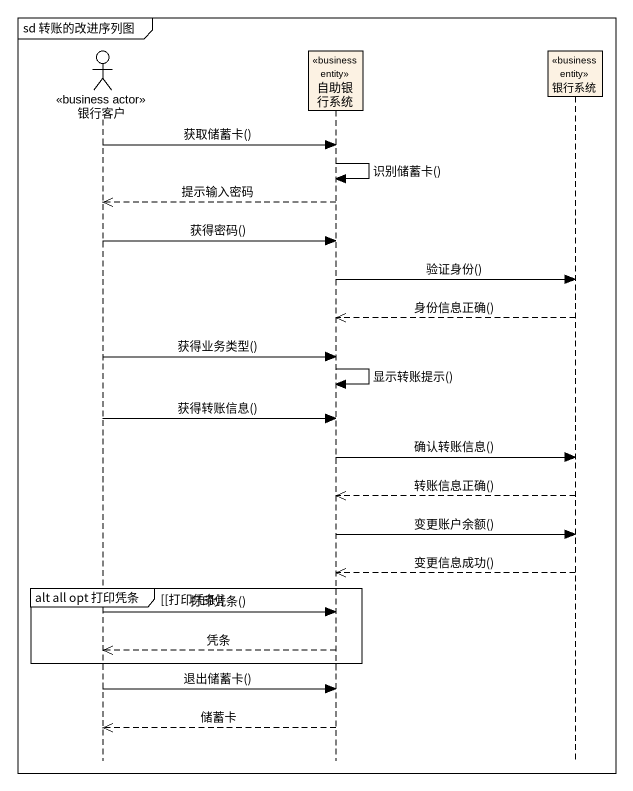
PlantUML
@startuml
mainframe sd 转账的改进序列图
hide footbox
actor 银行客户 <<business actor>>
participant 自助银行系统 <<business entity>>
participant 银行系统 <<business entity>>

银行客户 -> 自助银行系统 : 获取储蓄卡()
自助银行系统 -> 自助银行系统 : 识别储蓄卡()
自助银行系统 -->> 银行客户 : 提示输入密码
银行客户 -> 自助银行系统 : 获得密码()
自助银行系统 -> 银行系统 : 验证身份()
银行系统 -->> 自助银行系统 : 身份信息正确()
银行客户 -> 自助银行系统 : 获得业务类型()
自助银行系统 -> 自助银行系统 : 显示转账提示()
银行客户 -> 自助银行系统 : 获得转账信息()
自助银行系统 -> 银行系统 : 确认转账信息()
银行系统 -->> 自助银行系统 : 转账信息正确()
自助银行系统 -> 银行系统 : 变更账户余额()
银行系统 -->> 自助银行系统 : 变更信息成功()
group alt all opt 打印凭条 [[打印凭条]]
  银行客户 -> 自助银行系统 : 打印凭条()
  自助银行系统 -->> 银行客户 : 凭条
end
银行客户 -> 自助银行系统 : 退出储蓄卡()
自助银行系统 -->> 银行客户 : 储蓄卡
@enduml
